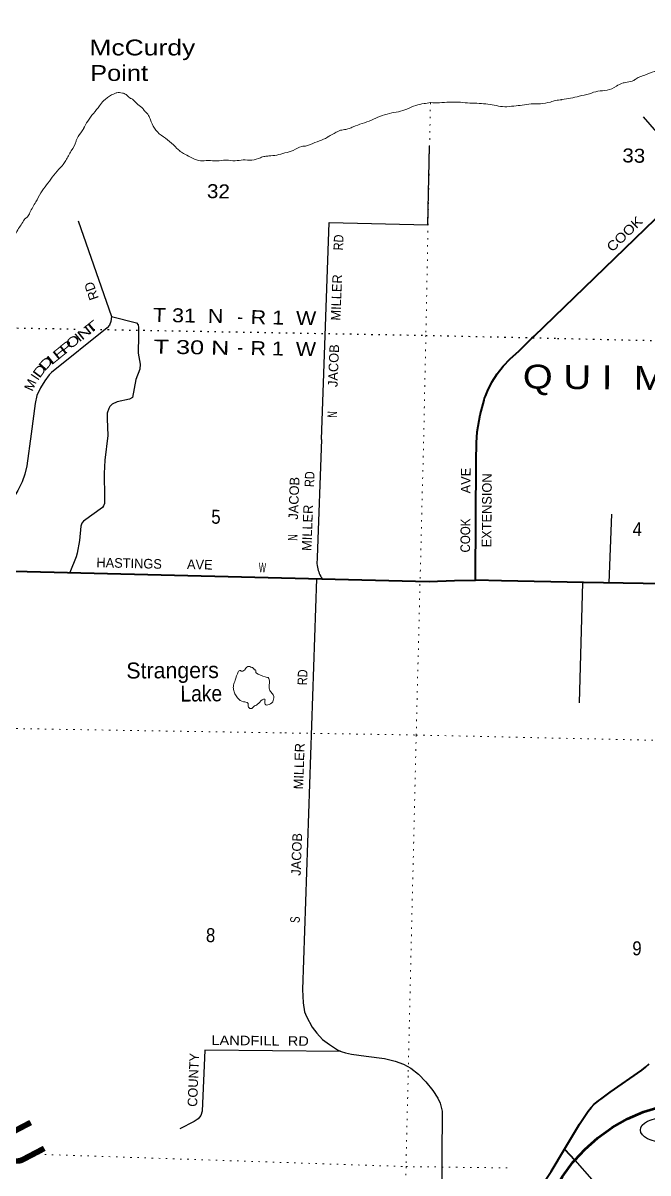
# Model space of a CAD drawing. Header units: feet. Extents: x -493433 to -244333, y 184684 to 373072.
# Drawn here: x -453011 to -445118, y 224770 to 239287 of the extents above; entities that cross this region are included whole.
import ezdxf
from ezdxf.enums import TextEntityAlignment as Align

# ---------------------------------------------------------------- set-up
doc = ezdxf.new("R2010")
doc.units = ezdxf.units.FT
doc.header["$LTSCALE"] = 60
doc.linetypes.add('DOTTED', pattern=[1.5, 0.3, -1.2])
for name, color, linetype, lineweight in [('17', 7, 'Continuous', 25), ('23', 7, 'Continuous', 70), ('26', 7, 'Continuous', 40), ('27', 7, 'Continuous', 13), ('29', 7, 'Continuous', 25), ('30', 7, 'Continuous', 13), ('39', 7, 'Continuous', 13), ('41', 7, 'Continuous', 13), ('6', 7, 'DOTTED', 25), ('7', 7, 'DOTTED', 13)]:
    doc.layers.add(name, color=color, linetype=linetype, lineweight=lineweight)
doc.layers.add('42', color=7, linetype='Continuous')

msp = doc.modelspace()

# ---------------------------------------------------------------- linework, layer by layer
at = {"layer": '17'}
msp.add_ellipse((-444902.67, 225312.93), major_axis=(311.59, 0.79), ratio=0.500121, dxfattribs=at)
at = {"layer": '23'}
for points in [[(-446044.12, 224930.27), (-445917.11, 225068.63), (-445751.03, 225215.32), (-445570.52, 225343.84), (-445377.57, 225452.79), (-445174.29, 225540.98), (-444962.9, 225607.43), (-444745.73, 225651.42), (-444736.36, 225652.79), (-443147.87, 225895.24), (-442868.68, 225940.64), (-442800.93, 225950.66)], [(-447404.01, 214192.29), (-447573.12, 214498.72), (-447603.34, 214585.56), (-447626.98, 214673.07), (-447636.44, 214770.04), (-447633.57, 214857.19), (-447067.76, 219613.05), (-446831.23, 221555.04), (-446583.96, 223585.24), (-446526.99, 223883.61), (-446522.21, 223908.68), (-446516.66, 223933.61), (-446474.08, 224124.91), (-446403.59, 224334.99), (-446311.53, 224536.54), (-446198.91, 224727.37), (-446066.95, 224905.39), (-446044.12, 224930.27)]]:
    msp.add_lwpolyline(points, dxfattribs=at)
at = {"layer": '26'}
msp.add_line((-446170.73, 225072.43), (-446044.12, 224930.27), dxfattribs=at)
for points in [[(-447284.91, 233988.5), (-447274.5, 234125.1), (-447239.41, 234340.65), (-447188.79, 234526.35), (-447181.97, 234551.38), (-447172.28, 234576.35), (-447146.99, 234641.47), (-447091, 234753.6), (-447023.59, 234859.25), (-446945.52, 234957.29), (-446857.62, 235046.62), (-446750.75, 235145.52), (-446606.28, 235287.43), (-446583.33, 235309.97), (-446556.28, 235335.87), (-442862.69, 238903.88)], [(-447298.18, 232252.78), (-447298, 232277.85), (-447287.34, 233756.17), (-447284.91, 233988.5)], [(-453294.32, 232372.62), (-448053.89, 232242.56), (-447880.51, 232237.37), (-447563.6, 232247.71), (-447298.18, 232252.78)], [(-440384.42, 232132.15), (-440416.59, 232132.88), (-445932.09, 232223.91), (-446966.55, 232244.87), (-447292.44, 232252.89), (-447298.18, 232252.78)], [(-446170.73, 225072.43), (-445981.38, 225388.23), (-445889.34, 225525.5), (-445872.53, 225550.57), (-445853.07, 225575.5), (-445837.19, 225595.84), (-445797.25, 225637.22), (-445764.64, 225664.59), (-445739.81, 225683.97), (-445714.64, 225702.13), (-445594.65, 225788.74), (-445194.98, 226069.94), (-445147.95, 226106.57), (-445105, 226147.91)], [(-448358.51, 222333.27), (-448277.07, 222408.8), (-448014.41, 222661.23), (-447267.74, 223478.71), (-447004.24, 223803.11), (-446891.67, 223956.65), (-446623.8, 224366.86), (-446341.59, 224787.45), (-446170.73, 225072.43)]]:
    msp.add_lwpolyline(points, dxfattribs=at)
at = {"layer": '29'}
for p, q in [((-452315.14, 236788.48), (-451893.99, 235582.16)), ((-449242.93, 234027.76), (-449145.65, 236770.54)), ((-445577.07, 233088.72), (-445611.39, 232218.62)), ((-449306.07, 232271.52), (-449480.37, 227085.71)), ((-445943.75, 232224.1), (-445985.6, 230704.05)), ((-446044.12, 224930.27), (-445191.17, 223972.58))]:
    msp.add_line(p, q, dxfattribs=at)
for points in [[(-445177.6, 238103.26), (-444814.38, 237682.25), (-444730.22, 237594.6), (-444667.45, 237546.57), (-444613.5, 237531.71), (-444276.37, 237538.27)], [(-449145.65, 236770.54), (-447898.66, 236737.48), (-447876.51, 237734.99)], [(-451893.99, 235582.16), (-451901.69, 235518.31), (-451920.15, 235473.97), (-451949.69, 235440.72), (-452649.32, 234876.35), (-452679.04, 234844.05), (-452736.26, 234768.32), (-452791.66, 234683.35), (-452835.97, 234583.6), (-452858.28, 234486.12), (-452906.15, 234101.65)], [(-451893.99, 235582.16), (-451578.86, 235501.89), (-451558.25, 235477.67), (-451550.87, 235444.42), (-451553.64, 235340.55), (-451555.75, 235119.39), (-451532.4, 234982.61), (-451537.37, 234915.95), (-451584.16, 234786.12), (-451626.71, 234559.69), (-451665.34, 234539.27), (-451823.35, 234505.04), (-451883.22, 234476.46), (-451912.76, 234446.9), (-451927.78, 234420.52), (-451946, 234361.93), (-451948.37, 234290.19), (-451937.74, 234082.06)], [(-452906.15, 234101.65), (-452961.94, 233695.17), (-452986.86, 233592.69), (-453020.09, 233495.74), (-453075.46, 233384.94), (-453114.22, 233324.01), (-453150.21, 233288), (-453936.51, 232695.24), (-454119.24, 232517.96), (-454382.58, 232237.5)], [(-451937.74, 234082.06), (-451975.26, 233769.81), (-451984.82, 233601.21), (-451981.13, 233295.66), (-451981.83, 233221.52), (-451992.91, 233191.05), (-452007.91, 233171.64), (-452244.85, 232999.93), (-452267, 232972.23), (-452280.84, 232936.39), (-452298.72, 232755.91), (-452325.14, 232592.76), (-452339.34, 232547.78), (-452419.41, 232350.91)], [(-449242.93, 234027.76), (-449295.01, 232539.7), (-449296.6, 232510.94)], [(-449480.37, 227085.72), (-449473.41, 226917.24), (-449454.03, 226806.44), (-449429.11, 226745.5), (-449357.13, 226609.78), (-449301.75, 226534.99), (-449229.77, 226457.43), (-449141.17, 226390.95), (-449038.73, 226324.48), (-448991.67, 226302.32), (-448936.29, 226285.7), (-448861.54, 226269.08), (-448676.03, 226246.92), (-448446.24, 226213.68), (-448310.57, 226180.44), (-448205.36, 226144.43), (-448111.23, 226091.8), (-448017.1, 226017.01), (-447922.96, 225920.07), (-447834.37, 225812.04), (-447773.45, 225715.1), (-447743, 225651.39), (-447718.08, 225548.9), (-447729.16, 223801.08)], [(-449005.63, 226303), (-450716.55, 226318.93), (-450747, 225548.9), (-450764.54, 225495.09), (-450799.6, 225454.72), (-450848.72, 225420.55), (-451030.05, 225326)]]:
    msp.add_lwpolyline(points, dxfattribs=at)
for centre, radius, start, end in [((-448967.48, 232476.58), 330.91, 174.03932, 190.4225), ((-448952.43, 232477.16), 345.81, 190.06441, 217.18008)]:
    msp.add_arc(centre, radius, start, end, dxfattribs=at)
at = {"layer": '39'}
for points in [[(-447865.44, 238282.02), (-447750.41, 238281.59), (-447629.16, 238289.1), (-447483.92, 238286), (-447367.06, 238277.44), (-447250.11, 238272.93), (-447139.34, 238262.48), (-447032.77, 238244.05), (-446928.14, 238229.71), (-446810.88, 238239.32), (-446705.67, 238251.2), (-446594.38, 238264.97), (-446477.26, 238268.53), (-446349.64, 238290.02), (-446284.66, 238308.82), (-446209.76, 238319.33), (-446201.65, 238321.18), (-446096.36, 238337.1), (-445986.82, 238363.01), (-445859, 238394.6), (-445751.34, 238426.62), (-445634.03, 238438.24), (-445517.92, 238488.25), (-445432.23, 238530.82), (-445403.86, 238536.27), (-445316.68, 238554.6), (-445281.96, 238574.03), (-445230.82, 238605.24), (-445159.7, 238627.95), (-445035.6, 238673.74), (-445025.47, 238675.54), (-444923.82, 238709.7), (-444842.39, 238742.28), (-444818.14, 238743.78), (-444704.65, 238765.58), (-444585.16, 238785.23), (-444493.9, 238805.48), (-444467.32, 238821.06), (-444363.18, 238877.38), (-444240.97, 238929.27), (-444118.93, 238973.09), (-443992.94, 239012.78), (-443879.32, 239040.64), (-443767.72, 239068.53), (-443650.5, 239076.11), (-443626.26, 239077.61), (-443514.91, 239093.4), (-443422.12, 239091.42), (-443298.63, 239108.95), (-443183.56, 239110.53), (-443064.37, 239116.06), (-442949.05, 239129.74), (-442817.22, 239159.22), (-442691.06, 239206.98), (-442573.02, 239252.91), (-442494.57, 239287.4)], [(-452244.55, 237954.36), (-452193.31, 238049.38), (-452120.56, 238146.74), (-452043.83, 238242), (-451991.97, 238307.51), (-451963.2, 238331.12), (-451920.1, 238364.51), (-451860.99, 238391.52), (-451826.34, 238406.93), (-451755.79, 238403.41), (-451709.79, 238384.26), (-451660.27, 238340.81), (-451628.35, 238323.97), (-451559.14, 238257.91), (-451493.71, 238204.02), (-451466.25, 238167.1), (-451458.32, 238160.88), (-451419.15, 238105.54), (-451401.82, 238066.81), (-451351.64, 237960.77), (-451264.81, 237870.1), (-451159.51, 237793.17), (-451066.57, 237704.39), (-451025, 237667.16), (-450967.24, 237631.61), (-450869.44, 237581.08), (-450769.24, 237548.66), (-450672.28, 237552.65), (-450559.41, 237546.21), (-450454.26, 237556.07), (-450446.18, 237555.91), (-450331.34, 237547.4), (-450232.19, 237559.41), (-450121.24, 237557.05), (-450011.62, 237587), (-449956.76, 237604), (-449908.21, 237609.03), (-449807.05, 237620.99), (-449703.57, 237647.04), (-449597.93, 237679.11), (-449489.89, 237729.28), (-449429.19, 237736.07), (-449380.35, 237755.21), (-449266.38, 237799.21), (-449166.48, 237845.52), (-449158.28, 237851.4), (-449054.14, 237907.72), (-449017.4, 237927.12), (-448950.49, 237941.84), (-448893.69, 237954.76), (-448840.72, 237977.85), (-448726.84, 238017.81), (-448610.86, 238061.77), (-448502.9, 238107.91), (-448383.02, 238145.72), (-448269.52, 238167.52), (-448163.84, 238201.59), (-448049.83, 238247.61), (-447946.44, 238269.62), (-447867.45, 238282.07)], [(-455236.62, 234149.01), (-455151.71, 234224.6), (-455062.67, 234329.68), (-454980.06, 234416.74), (-454953.14, 234448.46), (-454891.54, 234497.62), (-454794.6, 234594.46), (-454703.49, 234701.52), (-454612.47, 234804.54), (-454499.26, 234907.1), (-454398.72, 234983.69), (-454317.79, 235086.93), (-454230.8, 235190.04), (-454129.96, 235280.75), (-454094.53, 235332.47), (-454047.09, 235379.91), (-454042.93, 235385.88), (-454003.46, 235437.52), (-453968.52, 235467.06), (-453889.22, 235588.49), (-453815.74, 235720.17), (-453728.79, 235821.26), (-453637.9, 235918.23), (-453540.48, 236037.27), (-453485.06, 236080.5), (-453445.64, 236130.13), (-453380.93, 236229.67), (-453304.07, 236330.99), (-453229.01, 236442.43), (-453160.27, 236541.89), (-453154.09, 236547.82), (-453087.14, 236657.41), (-453003.52, 236790.88), (-452986.86, 236814.75), (-452954.02, 236840.29), (-452922.59, 236894.12), (-452849.06, 237027.8), (-452786.07, 237141.52), (-452713.24, 237242.92), (-452642.52, 237340.32), (-452557.6, 237441.46), (-452503.84, 237500.87), (-452470.43, 237552.65), (-452401.25, 237672.29), (-452340.08, 237794.12), (-452337.89, 237802.15), (-452281.26, 237901.87), (-452243.81, 237953.56)], [(-449914.4, 231023.45), (-449902.75, 230999.02), (-449902.43, 230908.21), (-449885.38, 230849.37), (-449851.85, 230808.41), (-449844.24, 230784.06), (-449857.54, 230719.72), (-449918.83, 230678.46), (-449945.01, 230680.96), (-449956.8, 230697.32), (-449957.8, 230751.83), (-449990.22, 230744.34), (-450047.77, 230686.88), (-450096.74, 230657.5), (-450119.33, 230635.71), (-450133.53, 230631.94), (-450167.2, 230664.84), (-450166.6, 230697.12), (-450170.52, 230703.24), (-450226.72, 230718.39), (-450302.45, 230768.22), (-450333.81, 230817.22), (-450352.91, 230874.07), (-450351.93, 230926.51), (-450330.52, 230992.72), (-450292.26, 231096.95), (-450281.92, 231110.89), (-450263.74, 231112.56), (-450255.78, 231106.37), (-450211.12, 231121.7), (-450182.21, 231157.49), (-450137.81, 231158.7), (-450131.83, 231154.55), (-450111.7, 231152.17), (-450080, 231121.32), (-450073.92, 231123.23), (-450072.35, 231098.98), (-450060.63, 231078.59), (-449914.4, 231023.45), (-449919.05, 231024.5)]]:
    msp.add_spline(points, degree=3, dxfattribs=at)
at = {"layer": '6'}
for points in [[(-453984.43, 235453.24), (-453266.69, 235440.5), (-452350.45, 235424.06)], [(-452121.53, 235419.96), (-447922.85, 235344.64), (-446264.02, 235306.72)], [(-446262.59, 235306.68), (-442553.31, 235221.8), (-437414.77, 235103.87)]]:
    msp.add_lwpolyline(points, dxfattribs=at)
at = {"layer": '7'}
for p, q in [((-447952.04, 234001.86), (-448045.53, 230299.04)), ((-448045.53, 230299.04), (-446692.94, 230269.27)), ((-446692.94, 230269.27), (-442605.29, 230179.21)), ((-452825.5, 225006.83), (-448173.64, 224851.14)), ((-448173.64, 224851.14), (-448113.21, 224850.35)), ((-448173.64, 224851.14), (-446875.58, 224834.1))]:
    msp.add_line(p, q, dxfattribs=at)
for points in [[(-447865.44, 238282.02), (-447922.95, 235344.45), (-447952.04, 234001.86)], [(-453365.38, 230384.13), (-449702.14, 230325.56), (-448045.53, 230299.04)], [(-448045.53, 230299.04), (-448146.72, 225995.69), (-448173.64, 224851.14)], [(-448173.64, 224851.14), (-448254.63, 219549.9), (-448325.49, 214251.74)]]:
    msp.add_lwpolyline(points, dxfattribs=at)

# ---------------------------------------------------------------- texts
at = {"layer": '27'}
for s, rotation, width, p in [('COOK', 44.01, 1.15, (-445569.87, 236389.67)), ('COOK', 89.587, 0.9, (-447366.2, 232602.72)), ('W', 358.578, 0.6, (-450034.32, 232353.72))]:
    msp.add_text(s, height=120.9, rotation=rotation, dxfattribs=dict(at, width=width)).set_placement(p)
for s, rotation, p in [('AVE', 89.587, (-447360.82, 233348.68)), ('EXTENSION', 89.587, (-447096.98, 232667.26)), ('HASTINGS', 358.579, (-452084.77, 232417.66)), ('AVE', 358.578, (-450940.91, 232395.2))]:
    msp.add_text(s, height=120.9, rotation=rotation, dxfattribs=at).set_placement(p)
at = {"layer": '30'}
for s, height, rotation, width, p in [('RD', 120.9, 87.79, 0.85, (-448969.8, 236415.82)), ('N', 120.9, 87.79, 0.7, (-449047.12, 234302.88)), ('RD', 120.9, 87.995, 0.85, (-449335.05, 233427.6)), ('N', 120.9, 87.995, 0.7, (-449544.95, 232749.33)), ('RD', 120.9, 88.075, 0.85, (-449424.19, 230926.45)), ('S', 120.9, 88.075, 0.75, (-449516.53, 227925.4)), ('LANDFILL  RD', 120, 359.467, 1.15, (-450632.09, 226386.74))]:
    msp.add_text(s, height=height, rotation=rotation, dxfattribs=dict(at, width=width)).set_placement(p)
for s, height, rotation, p in [('MILLER', 120.9, 87.79, (-449003.14, 235529.04)), ('RD', 120, 109.245, (-452052.28, 235814.33)), ('JACOB', 120.9, 87.79, (-449039.09, 234690.34)), ('JACOB', 120.9, 87.995, (-449538.7, 233016.07)), ('MILLER', 120.9, 87.995, (-449368.74, 232621.36)), ('MILLER', 120.9, 88.075, (-449473.82, 229611.8)), ('JACOB', 120.9, 88.075, (-449504.28, 228521.2)), ('COUNTY', 120, 87.735, (-450812.44, 225604.48))]:
    msp.add_text(s, height=height, rotation=rotation, dxfattribs=at).set_placement(p)
for s, rotation, width, p in [('T', 38.892, 1.8, (-452110.51, 235398.73)), ('O', 38.892, 1.4, (-452344.85, 235217.98)), ('I', 38.892, 1.2, (-452276.79, 235270.61)), ('N', 38.892, 1.5, (-452198.39, 235330.04)), ('E', 38.892, 1.6, (-452509.55, 235079.51)), ('P', 38.892, 1.6, (-452425.34, 235149.28)), ('D', 48.174, 1.55, (-452677.75, 234950.03)), ('L', 38.892, 1.85, (-452591.9, 235011.95)), ('D', 53.174, 1.4, (-452753.88, 234859.46)), ('M', 66.049, 1.05, (-452863.48, 234694.07))]:
    msp.add_text(s, height=120, rotation=rotation, dxfattribs=dict(at, width=width)).set_placement(p, align=Align.CENTER)
msp.add_text('I', height=120, rotation=56.896, dxfattribs=at).set_placement((-452808.14, 234786.25), align=Align.CENTER)
at = {"layer": '41'}
msp.add_text('Strangers', height=201.5, rotation=0.333, dxfattribs=at).set_placement((-451705.26, 231012.02))
at = {"layer": '41', "width": 0.9}
msp.add_text('Lake', height=201.5, rotation=0.333, dxfattribs=at).set_placement((-451021.39, 230721.66))
at = {"layer": '42'}
for s, width, p in [('McCurdy', 1.25, (-452172.94, 238878.18)), ('Point', 1.2, (-452162.88, 238556.17))]:
    msp.add_text(s, height=200, dxfattribs=dict(at, width=width)).set_placement(p)
at = {"layer": '42', "width": 1.2}
for s, height, rotation, p in [('Q U I  M P E R    P E N I   N S U L A', 302.3, 359.355, (-446700.35, 234673.8)), ('U', 483.6, 297.681, (-453386.28, 225268.07))]:
    msp.add_text(s, height=height, rotation=rotation, dxfattribs=at).set_placement(p)
at = {"layer": '6'}
for s, rotation, width, p in [('T 31  N', 358.973, 1.15, (-451370.99, 235515.04)), ('R 1  W', 358.972, 1.15, (-450136.82, 235487.32)), ('T 30 N', 358.973, 1.35, (-451361.99, 235114.88)), ('R 1  W', 358.972, 1.15, (-450139.67, 235096.68))]:
    msp.add_text(s, height=176.3, rotation=rotation, dxfattribs=dict(at, width=width)).set_placement(p)
for p in [(-450308.8, 235492.95), (-450309.11, 235108.22)]:
    msp.add_text('-', height=175, rotation=358.972, dxfattribs=at).set_placement(p)
at = {"layer": '7'}
for s, rotation, width, p in [('33', 358.776, 1.1, (-445443.98, 237528.48)), ('32', 358.778, 1.1, (-450688.55, 237077.94)), ('5', 358.953, 0.9, (-450634.52, 232966.89)), ('4', 358.951, 0.9, (-445313.56, 232811.18)), ('8', 358.953, 0.9, (-450701.96, 227685.79)), ('9', 358.951, 0.9, (-445318.13, 227519.35))]:
    msp.add_text(s, height=176.3, rotation=rotation, dxfattribs=dict(at, width=width)).set_placement(p)

doc.saveas('drawing.dxf')
